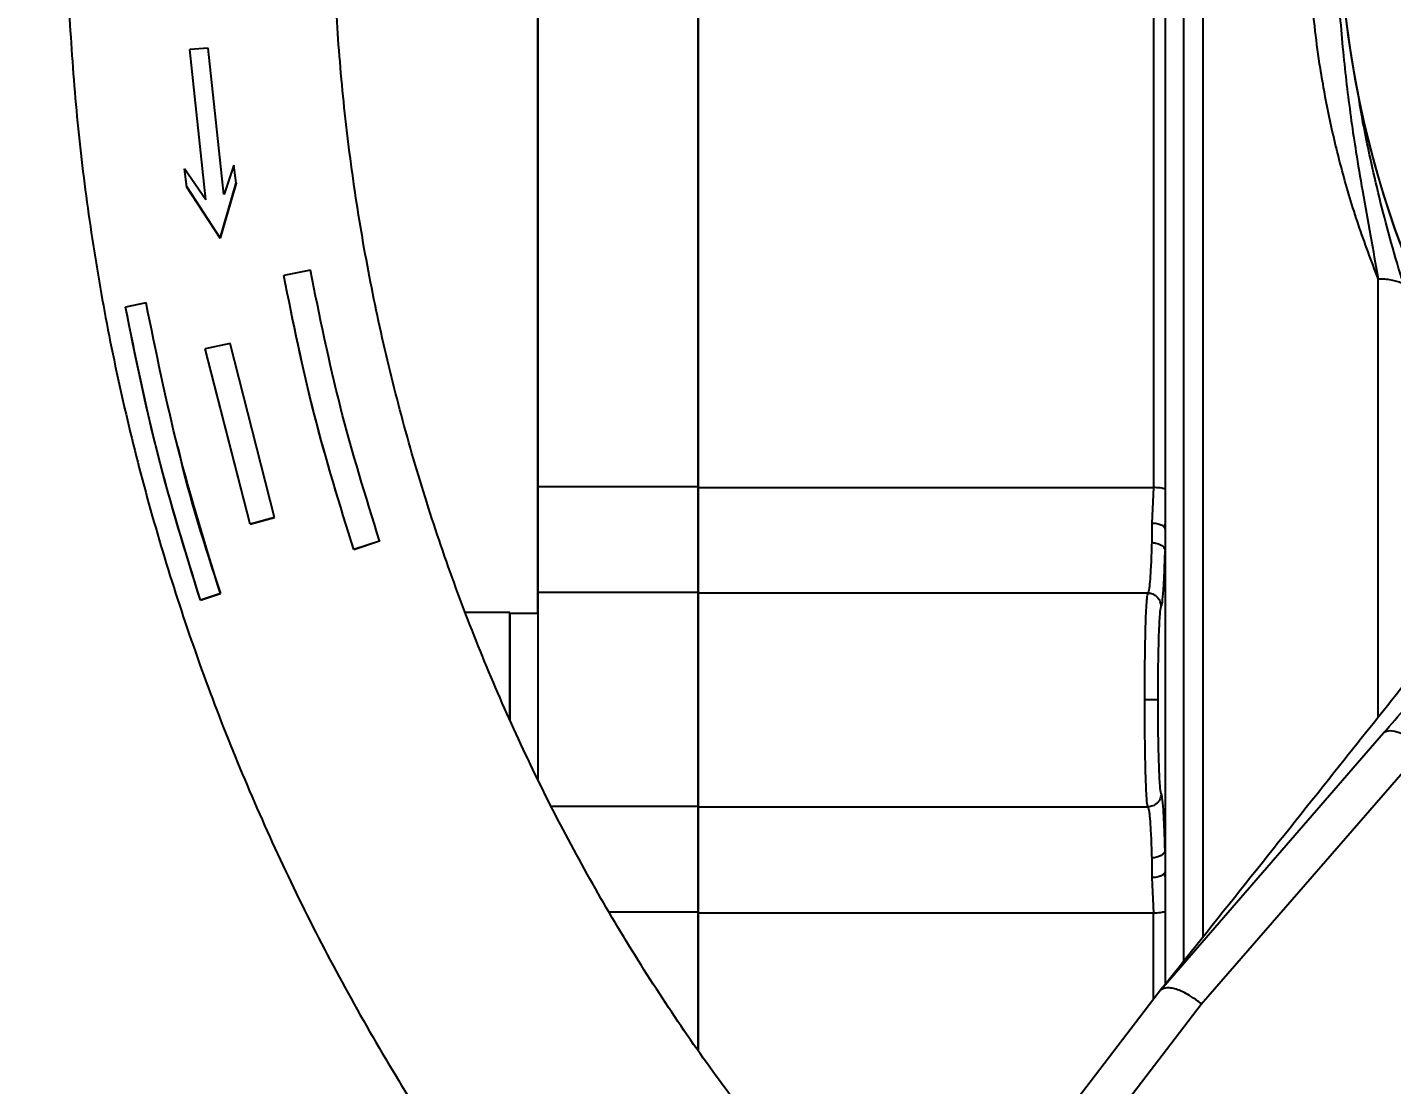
# Model space of a CAD drawing. Header units: millimetres. Extents: x 2223 to 4172, y 741 to 2119.
# Drawn here: x 2930.2 to 3032.4, y 1077.2 to 1156.4 of the extents above; entities that cross this region are included whole.
import ezdxf

# ---------------------------------------------------------------- set-up
doc = ezdxf.new("R2010")
doc.units = ezdxf.units.MM
doc.layers.add('AM_5', color=3, linetype='Continuous', lineweight=25)
doc.styles.add('SLDTEXTSTYLE1', font='txt.shx', dxfattribs={"width": 0.7, "bigfont": 'gbcbig.shx'})
doc.dimstyles.new('SLDDIMSTYLE12$0', dxfattribs={"dimtxt": 12, "dimasz": 10, "dimexe": 0, "dimexo": 0.0625, "dimgap": 0.875, "dimtad": 1, "dimdec": 1, "dimlfac": 1.8, "dimrnd": 1e-09, "dimzin": 12, "dimdsep": 46, "dimtxsty": 'SLDTEXTSTYLE1', "dimcen": 0.09, "dimdle": 8.16, "dimclrd": 3, "dimclre": 3, "dimadec": 0, "dimazin": 3, "dimtfac": 1, "dimtdec": 1, "dimtofl": 0, "dimtmove": 0, "dimatfit": 3, "dimfxl": 0, "dimfrac": 2, "dimtolj": 1, "dimlwd": 5, "dimlwe": 5, "dimarcsym": 0})

# ---------------------------------------------------------------- blocks, each defined once
blk = doc.blocks.new('*D35')
at = {"layer": 'AM_5', "color": 3, "linetype": 'Continuous', "lineweight": 5, "transparency": 16777216}
for p, q in [((2817.92, 1141.71), (2817.92, 1348.23)), ((2970.42, 1348.23), (2827.92, 1348.23))]:
    blk.add_line(p, q, dxfattribs=at)
at = {"layer": 'AM_5', "color": 3, "lineweight": 5, "transparency": 16777216}
blk.add_line((2980.42, 1198.41), (2980.42, 1348.23), dxfattribs=at)
at = {"layer": 'AM_5', "color": 3, "transparency": 16777216}
for points in [[(2827.92, 1349.9), (2827.92, 1346.57), (2817.92, 1348.23)], [(2970.42, 1349.9), (2970.42, 1346.57), (2980.42, 1348.23)]]:
    blk.add_solid(points, dxfattribs=at)
at = {"layer": 'Defpoints', "color": 0, "transparency": 16777216}
for p in [(2817.92, 1348.23), (2980.42, 1198.34), (2817.92, 1141.64)]:
    blk.add_point(p, dxfattribs=at)
at = {"layer": 'AM_5', "color": 0, "transparency": 16777216, "insert": (2899.17, 1355.11), "char_height": 12, "attachment_point": 5, "style": 'SLDTEXTSTYLE1'}
blk.add_mtext('\\A1;165', dxfattribs=at)
blk = doc.blocks.new('*D36')
at = {"layer": 'AM_5', "color": 3, "lineweight": 5, "transparency": 16777216}
blk.add_line((3103.12, 1164.5), (2915.12, 1164.5), dxfattribs=at)
at = {"layer": 'AM_5', "color": 3, "linetype": 'Continuous', "lineweight": 5, "transparency": 16777216}
for p, q in [((2915.12, 1154.5), (2915.12, 932.89)), ((3057.37, 922.89), (2915.12, 922.89))]:
    blk.add_line(p, q, dxfattribs=at)
at = {"layer": 'AM_5', "color": 3, "transparency": 16777216}
for points in [[(2913.46, 1154.5), (2916.79, 1154.5), (2915.12, 1164.5)], [(2913.46, 932.89), (2916.79, 932.89), (2915.12, 922.89)]]:
    blk.add_solid(points, dxfattribs=at)
at = {"layer": 'Defpoints', "color": 0, "transparency": 16777216}
for p in [(3103.18, 1164.5), (2915.12, 922.89), (3057.43, 922.89)]:
    blk.add_point(p, dxfattribs=at)
at = {"layer": 'AM_5', "color": 0, "transparency": 16777216, "insert": (2908.25, 990.17), "char_height": 12, "attachment_point": 5, "rotation": 90, "style": 'SLDTEXTSTYLE1'}
blk.add_mtext('\\A1;245', dxfattribs=at)

msp = doc.modelspace()

# ---------------------------------------------------------------- linework, layer by layer
at = {"color": 7, "linetype": 'Continuous', "lineweight": 25}
for p, q in [((2943.721, 1154.867), (2942.329, 1154.767)), ((2942.329, 1154.767), (2942.329, 1154.764)), ((2943.531, 1143.51), (2942.329, 1154.767)), ((2943.531, 1143.507), (2942.329, 1154.764)), ((2944.882, 1143.923), (2943.721, 1154.867)), ((2942.117, 1144.477), (2941.94, 1145.836)), ((2943.531, 1143.51), (2941.94, 1145.836)), ((2941.94, 1145.836), (2941.94, 1145.833)), ((2942.117, 1144.474), (2941.94, 1145.833)), ((2945.631, 1146.111), (2944.905, 1143.93)), ((2945.807, 1144.778), (2945.631, 1146.111)), ((2942.117, 1144.477), (2944.62, 1140.635)), ((2942.117, 1144.474), (2942.117, 1144.477)), ((2944.62, 1140.631), (2942.117, 1144.474)), ((2944.62, 1140.635), (2945.807, 1144.778)), ((2945.807, 1144.774), (2944.62, 1140.631)), ((2945.807, 1144.778), (2945.807, 1144.774)), ((2944.905, 1143.93), (2944.882, 1143.923)), ((2944.62, 1140.635), (2944.62, 1140.631)), ((2951.374, 1138.235), (2949.379, 1137.841)), ((2949.379, 1137.841), (2949.379, 1137.836)), ((2939.06, 1135.791), (2937.513, 1135.481)), ((2937.513, 1135.481), (2937.513, 1135.479)), ((2945.354, 1132.756), (2943.492, 1132.344)), ((2946.847, 1119.228), (2943.492, 1132.344)), ((2943.492, 1132.344), (2943.492, 1132.341)), ((2946.847, 1119.225), (2943.492, 1132.341)), ((2948.692, 1119.715), (2945.354, 1132.756)), ((2968.422, 1122.033), (2980.422, 1122.033)), ((2980.422, 1121.963), (3014.556, 1121.963)), ((3014.556, 1121.963), (3014.422, 1119.311)), ((3015.422, 1121.859), (3015.422, 1118.838)), ((2946.847, 1119.228), (2948.692, 1119.715)), ((2948.692, 1119.712), (2946.847, 1119.225)), ((2948.692, 1119.715), (2948.692, 1119.712)), ((2946.847, 1119.225), (2946.847, 1119.228)), ((3015.346, 1119.019), (3015.422, 1118.838)), ((3015.353, 1119.011), (3015.423, 1119.214)), ((3015.422, 1118.839), (3015.422, 1119.211)), ((3015.422, 1118.838), (3015.422, 1117.232)), ((2954.619, 1117.33), (2956.551, 1117.964)), ((2956.551, 1117.959), (2954.619, 1117.325)), ((2956.551, 1117.964), (2956.551, 1117.959)), ((2954.619, 1117.325), (2954.619, 1117.33)), ((3015.422, 1117.232), (3015.422, 1106.033)), ((2943.129, 1113.541), (2944.627, 1114.037)), ((2944.627, 1114.035), (2943.129, 1113.538)), ((2943.129, 1113.538), (2943.129, 1113.541)), ((2944.627, 1114.037), (2944.627, 1114.035)), ((2980.422, 1114.096), (2968.422, 1114.096)), ((3014.133, 1114.045), (2980.422, 1114.045)), ((2966.322, 1112.6), (2963.01, 1112.6)), ((2968.422, 1112.54), (2966.322, 1112.54)), ((3015.422, 1106.033), (3015.422, 1094.832)), ((3015.115, 1084.355), (3031.8, 1103.592)), ((3018.135, 1083.288), (3034.792, 1102.45)), ((2969.409, 1098.105), (2980.422, 1098.105)), ((2980.422, 1098.055), (3014.133, 1098.055)), ((3015.422, 1094.832), (3015.422, 1093.222)), ((3015.422, 1093.222), (3015.422, 1090.199)), ((3014.422, 1092.753), (3014.556, 1090.097)), ((3015.423, 1092.847), (3015.353, 1093.051)), ((2980.422, 1090.167), (2973.788, 1090.167)), ((3014.556, 1090.097), (2980.422, 1090.097)), ((3015.422, 1090.199), (3015.422, 1084.716)), ((3015.229, 1084.522), (2999.559, 1064.051)), ((2997.381, 1056.24), (3018.135, 1083.288))]:
    msp.add_line(p, q, dxfattribs=at)
at = {"color": 7, "linetype": 'Continuous', "lineweight": 25, "flags": 128}
for points in [[(2968.421, 1181.945), (2968.421, 1180.686), (2968.422, 1179.082), (2968.422, 1177.141), (2968.422, 1174.87), (2968.422, 1172.282), (2968.422, 1169.387), (2968.422, 1166.199), (2968.422, 1162.733), (2968.422, 1159.006), (2968.422, 1155.033), (2968.422, 1150.834), (2968.422, 1146.428), (2968.422, 1141.835), (2968.422, 1137.077), (2968.422, 1132.175), (2968.422, 1127.153), (2968.422, 1122.033)], [(2980.422, 1122.033), (2980.422, 1127.153), (2980.422, 1132.175), (2980.422, 1137.077), (2980.422, 1141.835), (2980.422, 1146.428), (2980.422, 1150.834), (2980.422, 1155.033), (2980.422, 1159.006), (2980.422, 1162.733), (2980.422, 1166.199), (2980.422, 1169.387), (2980.422, 1172.282), (2980.422, 1174.87), (2980.422, 1177.141), (2980.422, 1179.082), (2980.421, 1180.686), (2980.421, 1181.945)], [(3014.555, 1181.746), (3014.555, 1180.499), (3014.555, 1178.905), (3014.556, 1176.974), (3014.556, 1174.714), (3014.556, 1172.135), (3014.556, 1169.25), (3014.556, 1166.071), (3014.556, 1162.614), (3014.556, 1158.894), (3014.556, 1154.929), (3014.556, 1150.736), (3014.556, 1146.336), (3014.556, 1141.749), (3014.556, 1136.996), (3014.556, 1132.099), (3014.556, 1127.08), (3014.556, 1121.963)], [(3015.421, 1181.257), (3015.421, 1180.017), (3015.422, 1178.434), (3015.422, 1176.516), (3015.422, 1174.27), (3015.422, 1171.708), (3015.422, 1168.841), (3015.422, 1165.683), (3015.422, 1162.248), (3015.422, 1158.552), (3015.422, 1154.612), (3015.422, 1150.447), (3015.422, 1146.075), (3015.422, 1141.518), (3015.422, 1136.795), (3015.422, 1131.929), (3015.422, 1126.943), (3015.422, 1121.859)], [(2968.422, 1112.54), (2968.422, 1116.062), (2968.422, 1120.98), (2968.422, 1125.822), (2968.422, 1130.563), (2968.422, 1135.179), (2968.422, 1139.648), (2968.422, 1143.945), (2968.422, 1148.05), (2968.422, 1151.941), (2968.422, 1155.598), (2968.422, 1159.003), (2968.422, 1162.138), (2968.422, 1164.988), (2968.422, 1167.538), (2968.422, 1169.775), (2968.422, 1171.687), (2968.421, 1173.265), (2968.421, 1174.501), (2968.421, 1175.388), (2968.421, 1175.922), (2968.421, 1176.1)], [(3018.25, 1158.953), (3018.25, 1155.208), (3018.25, 1151.232), (3018.25, 1147.044), (3018.25, 1142.664), (3018.25, 1138.111), (3018.25, 1133.408), (3018.25, 1128.576), (3018.25, 1123.638), (3018.25, 1118.617), (3018.25, 1113.536), (3018.25, 1108.419), (3018.25, 1103.29), (3018.25, 1098.174), (3018.25, 1093.093), (3018.25, 1088.267)], [(3016.836, 1086.522), (3016.836, 1090.778), (3016.836, 1095.862), (3016.836, 1100.993), (3016.836, 1106.147), (3016.836, 1111.299), (3016.836, 1116.426), (3016.836, 1121.504), (3016.836, 1126.509), (3016.836, 1131.419), (3016.836, 1136.209), (3016.836, 1140.858), (3016.836, 1145.344), (3016.836, 1149.647), (3016.836, 1153.746), (3016.836, 1157.622)], [(3031.386, 1104.776), (3031.386, 1107.78), (3031.386, 1112.914), (3031.386, 1118.014), (3031.386, 1123.057), (3031.386, 1128.019), (3031.386, 1132.877), (3031.386, 1137.608)], [(2968.422, 1122.033), (2968.422, 1120.444), (2968.422, 1118.955), (2968.422, 1117.607), (2968.422, 1116.437), (2968.422, 1115.478), (2968.422, 1114.756), (2968.422, 1114.291), (2968.422, 1114.096)], [(2980.422, 1122.033), (2980.422, 1120.444), (2980.422, 1118.955), (2980.422, 1117.607), (2980.422, 1116.437), (2980.422, 1115.478), (2980.422, 1114.756), (2980.422, 1114.291), (2980.422, 1114.096)], [(3014.422, 1119.311), (3014.422, 1119.119), (3014.422, 1118.929), (3014.422, 1118.741), (3014.422, 1118.556), (3014.422, 1118.374), (3014.422, 1118.194), (3014.422, 1118.017), (3014.422, 1117.844)], [(2968.422, 1114.096), (2968.422, 1113.843), (2968.422, 1113.219), (2968.422, 1112.254), (2968.422, 1110.994), (2968.422, 1109.499), (2968.422, 1107.842), (2968.422, 1106.1), (2968.422, 1104.359), (2968.422, 1102.702), (2968.422, 1101.207), (2968.422, 1100.126)], [(2980.422, 1098.105), (2980.422, 1098.358), (2980.422, 1098.982), (2980.422, 1099.947), (2980.422, 1101.207), (2980.422, 1102.702), (2980.422, 1104.359), (2980.422, 1106.1), (2980.422, 1107.842), (2980.422, 1109.499), (2980.422, 1110.994), (2980.422, 1112.254), (2980.422, 1113.219), (2980.422, 1113.843), (2980.422, 1114.096)], [(2966.322, 1112.6), (2966.322, 1112.556), (2966.322, 1112.208), (2966.322, 1111.531), (2966.322, 1110.561), (2966.322, 1109.35), (2966.322, 1107.965), (2966.322, 1106.478), (2966.322, 1104.972), (2966.322, 1104.527)], [(2966.322, 1104.545), (2966.322, 1105.491), (2966.322, 1106.997), (2966.322, 1108.454), (2966.322, 1109.781), (2966.322, 1110.908), (2966.322, 1111.772), (2966.322, 1112.325), (2966.322, 1112.538), (2966.322, 1112.54)], [(3034.792, 1102.45), (3034.362, 1102.807), (3033.916, 1103.119), (3033.471, 1103.377), (3033.043, 1103.57), (3032.648, 1103.691), (3032.301, 1103.736), (3032.015, 1103.702), (3031.8, 1103.592)], [(2980.422, 1097.694), (2980.422, 1097.445), (2980.422, 1096.723), (2980.422, 1095.764), (2980.422, 1094.594), (2980.422, 1093.246), (2980.422, 1091.757), (2980.422, 1090.167)], [(3014.422, 1094.225), (3014.422, 1094.05), (3014.422, 1093.873), (3014.422, 1093.693), (3014.422, 1093.51), (3014.422, 1093.324), (3014.422, 1093.136), (3014.422, 1092.946), (3014.422, 1092.753)], [(2980.422, 1079.774), (2980.422, 1080.026), (2980.422, 1085.048), (2980.422, 1090.167)], [(3014.556, 1083.634), (3014.556, 1084.975), (3014.556, 1090.097)]]:
    msp.add_lwpolyline(points, dxfattribs=at)
at = {"color": 7, "linetype": 'Continuous', "lineweight": 25}
for centre, radius, start, end in [((3103.422, 1166.134), 75, 130.5515, 212.46111), ((3103.422, 1166.121), 75, 179.85416, 214.67082), ((3014.136, 979.436), 126.631, 89.65559, 90.10778)]:
    msp.add_arc(centre, radius, start, end, dxfattribs=at)
for points, knots in [([(3102.989, 995.903), (3105.549, 995.928), (3109.129, 995.962), (3114.399, 996.241), (3118.863, 996.577), (3124.179, 997.142), (3129.748, 997.916), (3135.562, 998.926), (3141.533, 1000.182), (3147.609, 1001.692), (3153.747, 1003.463), (3159.912, 1005.497), (3166.076, 1007.797), (3172.212, 1010.362), (3178.301, 1013.192), (3184.32, 1016.286), (3190.253, 1019.641), (3196.082, 1023.253), (3201.792, 1027.118), (3207.367, 1031.232), (3212.795, 1035.59), (3218.06, 1040.184), (3223.152, 1045.008), (3228.056, 1050.056), (3232.763, 1055.319), (3237.261, 1060.789), (3241.539, 1066.457), (3245.588, 1072.314), (3249.398, 1078.351), (3252.959, 1084.557), (3256.265, 1090.922), (3259.305, 1097.434), (3262.075, 1104.083), (3264.565, 1110.858), (3266.77, 1117.745), (3268.685, 1124.734), (3270.304, 1131.812), (3271.621, 1138.966), (3272.634, 1146.183), (3273.339, 1153.45), (3273.732, 1160.754), (3273.81, 1168.082), (3273.573, 1175.42), (3273.019, 1182.754), (3272.147, 1190.072), (3270.957, 1197.359), (3269.449, 1204.602), (3267.624, 1211.786), (3265.483, 1218.899), (3263.029, 1225.927), (3260.265, 1232.855), (3257.192, 1239.672), (3253.815, 1246.362), (3250.137, 1252.914), (3246.163, 1259.314), (3241.898, 1265.55), (3237.347, 1271.608), (3232.515, 1277.476), (3227.408, 1283.142), (3222.032, 1288.595), (3216.585, 1293.642), (3211.112, 1298.295), (3205.653, 1302.564), (3200.028, 1306.607), (3194.247, 1310.415), (3188.319, 1313.983), (3182.257, 1317.305), (3176.071, 1320.375), (3169.775, 1323.189), (3163.381, 1325.741), (3156.906, 1328.027), (3150.368, 1330.043), (3143.793, 1331.786), (3137.22, 1333.25), (3130.726, 1334.432), (3124.437, 1335.329), (3118.913, 1335.913), (3114.03, 1336.28), (3109.206, 1336.52), (3103.232, 1336.637), (3097.715, 1336.527), (3092.446, 1336.255), (3087.982, 1335.917), (3082.665, 1335.352), (3077.096, 1334.579), (3071.283, 1333.569), (3065.312, 1332.313), (3059.236, 1330.802), (3053.098, 1329.032), (3046.933, 1326.997), (3040.769, 1324.698), (3034.632, 1322.133), (3028.544, 1319.302), (3022.525, 1316.209), (3016.592, 1312.854), (3010.763, 1309.242), (3005.053, 1305.376), (2999.477, 1301.262), (2994.05, 1296.905), (2988.784, 1292.311), (2983.693, 1287.486), (2978.788, 1282.438), (2974.081, 1277.176), (2969.584, 1271.706), (2965.305, 1266.037), (2961.257, 1260.18), (2957.447, 1254.143), (2953.885, 1247.938), (2950.58, 1241.573), (2947.538, 1235.061), (2944.776, 1228.409), (2942.439, 1222.127), (2941.16, 1218.022), (2940.597, 1216.214)], [0, 0, 0, 0, 0.01020738, 0.01427401, 0.02103699, 0.02805607, 0.03558666, 0.0434511, 0.05157826, 0.05991132, 0.06840986, 0.07704394, 0.08579098, 0.09463359, 0.10355821, 0.11255405, 0.12161242, 0.13072624, 0.1398897, 0.14909794, 0.15834689, 0.16763314, 0.17695375, 0.18630622, 0.19568842, 0.20509849, 0.21453484, 0.22399606, 0.23348097, 0.24298851, 0.25251779, 0.26206801, 0.27163852, 0.28122873, 0.29083816, 0.30046642, 0.31011319, 0.31977821, 0.32946132, 0.33916239, 0.34888138, 0.35861831, 0.36837328, 0.37814642, 0.38793798, 0.39774825, 0.40757761, 0.41742653, 0.42729557, 0.4371854, 0.4470968, 0.45703069, 0.46698816, 0.47697044, 0.48697902, 0.49701559, 0.50708218, 0.51718117, 0.52731537, 0.53748817, 0.54770366, 0.5569145, 0.56612256, 0.57532659, 0.5845258, 0.59371913, 0.60290519, 0.61208206, 0.62124705, 0.63039624, 0.63952364, 0.64861966, 0.65766788, 0.66663751, 0.67546331, 0.68397889, 0.69196332, 0.69760555, 0.70350123, 0.71121989, 0.72142727, 0.72549391, 0.73225688, 0.73927596, 0.74680655, 0.754671, 0.76279816, 0.77113122, 0.77962976, 0.78826384, 0.79701087, 0.80585349, 0.81477811, 0.82377394, 0.83283231, 0.84194614, 0.85110959, 0.86031783, 0.86956679, 0.87885303, 0.88817364, 0.89752611, 0.90690831, 0.91631839, 0.92575473, 0.93521596, 0.94470086, 0.95420841, 0.96373768, 0.97328791, 0.98285841, 0.99244862, 1, 1, 1, 1]), ([(2994.838, 1062.31), (2993.877, 1063.311), (2991.388, 1065.903), (2987.606, 1070.317), (2983.475, 1075.519), (2979.574, 1080.924), (2975.904, 1086.511), (2972.478, 1092.272), (2969.304, 1098.196), (2966.39, 1104.271), (2963.745, 1110.486), (2961.377, 1116.828), (2959.293, 1123.285), (2957.498, 1129.845), (2955.998, 1136.493), (2954.799, 1143.217), (2953.905, 1150.002), (2953.319, 1156.836), (2953.046, 1163.704), (2953.087, 1170.592), (2953.444, 1177.484), (2954.119, 1184.368), (2955.113, 1191.228), (2956.424, 1198.05), (2958.053, 1204.819), (2959.999, 1211.521), (2962.259, 1218.141), (2964.831, 1224.664), (2967.712, 1231.077), (2970.898, 1237.365), (2974.386, 1243.514), (2978.171, 1249.509), (2982.247, 1255.338), (2986.61, 1260.987), (2991.254, 1266.443), (2996.173, 1271.692), (3001.182, 1276.549), (3006.237, 1281.021), (3011.296, 1285.118), (3016.522, 1288.995), (3021.916, 1292.625), (3026.392, 1295.423), (3029.117, 1296.92), (3029.943, 1297.373)], [0, 0, 0, 0, 0.0151775, 0.0393292, 0.0635604, 0.0878663, 0.1122429, 0.1366868, 0.161195, 0.1857649, 0.2103945, 0.2350819, 0.2598255, 0.2846241, 0.3094766, 0.3343824, 0.3593409, 0.3843518, 0.409415, 0.4345306, 0.4596989, 0.4849206, 0.5101965, 0.5355275, 0.5609152, 0.5863611, 0.6118672, 0.6374358, 0.6630699, 0.6887726, 0.714548, 0.7404006, 0.7663359, 0.7923603, 0.8184816, 0.8447092, 0.8710544, 0.8948026, 0.918543, 0.942272, 0.9659875, 0.9896862, 1, 1, 1, 1]), ([(3029.236, 1181.12), (3029.233, 1181.064), (3029.227, 1180.952), (3029.207, 1180.708), (3029.177, 1180.4), (3029.137, 1180.016), (3029.086, 1179.552), (3029.026, 1179.001), (3028.957, 1178.376), (3028.872, 1177.593), (3028.762, 1176.523), (3028.621, 1175.017), (3028.47, 1173.124), (3028.334, 1170.922), (3028.231, 1168.381), (3028.191, 1165.515), (3028.235, 1162.515), (3028.357, 1159.656), (3028.54, 1156.954), (3028.773, 1154.381), (3029.052, 1151.88), (3029.364, 1149.485), (3029.742, 1146.945), (3030.222, 1144.078), (3030.8, 1140.907), (3031.195, 1138.682), (3031.386, 1137.608)], [0, 0, 0, 0, 0.0257976, 0.0525021, 0.0801114, 0.1086272, 0.1380565, 0.1683988, 0.199647, 0.2289254, 0.270324, 0.3238538, 0.3815482, 0.4374253, 0.4959393, 0.5596207, 0.6187306, 0.6691438, 0.7133369, 0.7562168, 0.7942673, 0.8305957, 0.8651667, 0.9070886, 0.9551301, 1, 1, 1, 1]), ([(3031.386, 1137.608), (3030.876, 1138.954), (3029.845, 1141.675), (3028.664, 1145.664), (3027.719, 1149.589), (3027.079, 1153.078), (3026.648, 1156.214), (3026.378, 1158.957), (3026.218, 1161.582), (3026.15, 1164.095), (3026.163, 1166.403), (3026.241, 1168.591), (3026.365, 1170.595), (3026.525, 1172.428), (3026.711, 1174.139), (3026.908, 1175.679), (3027.105, 1177.038), (3027.28, 1178.163), (3027.429, 1179.09), (3027.548, 1179.836), (3027.594, 1180.172), (3027.617, 1180.335)], [0, 0, 0, 0, 0.061871, 0.1250645, 0.1864714, 0.2501378, 0.2985674, 0.3490617, 0.3985754, 0.4478077, 0.5000979, 0.5463983, 0.5979911, 0.6485796, 0.6949368, 0.750549, 0.802481, 0.8511011, 0.9012638, 0.9521004, 1, 1, 1, 1]), ([(2980.422, 1110.1), (2980.422, 1111.887), (2980.422, 1116.823), (2980.422, 1124.763), (2980.422, 1133.731), (2980.422, 1142.219), (2980.422, 1150.087), (2980.422, 1157.197), (2980.422, 1163.429), (2980.422, 1168.675), (2980.422, 1172.853), (2980.421, 1175.859), (2980.421, 1177.751), (2980.421, 1177.975), (2980.421, 1178.087)], [0, 0, 0, 0, 0.0491193, 0.1356914, 0.2222635, 0.3088355, 0.3954076, 0.4819796, 0.5685517, 0.6551237, 0.7416958, 0.8282679, 0.9148399, 1, 1, 1, 1]), ([(2933.119, 1167.395), (2933.103, 1166.403), (2933.047, 1162.964), (2933.283, 1157.075), (2933.822, 1149.74), (2934.698, 1142.422), (2935.888, 1135.135), (2937.396, 1127.893), (2939.221, 1120.708), (2941.361, 1113.595), (2943.815, 1106.568), (2946.58, 1099.639), (2949.653, 1092.823), (2953.03, 1086.132), (2956.708, 1079.58), (2960.681, 1073.18), (2964.946, 1066.945), (2969.497, 1060.887), (2974.329, 1055.019), (2979.436, 1049.352), (2984.813, 1043.9), (2990.26, 1038.852), (2995.733, 1034.2), (3001.191, 1029.93), (3006.816, 1025.888), (3012.598, 1022.08), (3018.525, 1018.511), (3024.588, 1015.189), (3030.773, 1012.119), (3037.07, 1009.306), (3043.464, 1006.754), (3049.939, 1004.468), (3056.477, 1002.451), (3063.052, 1000.709), (3069.624, 999.244), (3076.118, 998.062), (3082.408, 997.166), (3087.931, 996.581), (3092.814, 996.216), (3097.638, 995.968), (3101.053, 995.926), (3102.989, 995.903)], [0, 0, 0, 0, 0.01109766, 0.03845632, 0.06586598, 0.09332727, 0.12084104, 0.14840835, 0.17603052, 0.20370911, 0.23144601, 0.25924341, 0.28710389, 0.31503048, 0.34302669, 0.37109662, 0.39924508, 0.42747773, 0.45580122, 0.48422349, 0.51275401, 0.54140426, 0.56723687, 0.59306169, 0.61887522, 0.6446752, 0.67045871, 0.69622182, 0.72195917, 0.74766321, 0.77332291, 0.7989215, 0.8244321, 0.84980864, 0.87496476, 0.89971751, 0.9236002, 0.94599323, 0.96181736, 0.97835234, 1, 1, 1, 1]), ([(3033.153, 1137.627), (3032.848, 1138.656), (3032.234, 1140.728), (3031.465, 1143.706), (3030.684, 1147.112), (3030.15, 1149.72), (3029.924, 1151.261), (3029.894, 1151.463)], [0, 0, 0, 0, 0.2086078, 0.4204927, 0.6329881, 0.9518433, 1, 1, 1, 1]), ([(2956.551, 1117.964), (2955.519, 1121.291), (2953.45, 1127.96), (2952.067, 1134.805), (2951.374, 1138.235)], [0, 0, 0, 0, 0.498853, 1, 1, 1, 1]), ([(2954.619, 1117.33), (2953.574, 1120.696), (2951.48, 1127.445), (2950.08, 1134.37), (2949.379, 1137.841)], [0, 0, 0, 0, 0.4988559, 1, 1, 1, 1]), ([(2954.619, 1117.325), (2953.572, 1120.7), (2951.478, 1127.448), (2950.078, 1134.374), (2949.379, 1137.836)], [0, 0, 0, 0, 0.5000003, 1, 1, 1, 1]), ([(2943.129, 1113.541), (2942.001, 1117.179), (2939.761, 1124.398), (2938.258, 1131.806), (2937.513, 1135.481)], [0, 0, 0, 0, 0.5039201, 1, 1, 1, 1]), ([(2943.129, 1113.538), (2942.009, 1117.148), (2939.768, 1124.367), (2938.265, 1131.775), (2937.513, 1135.479)], [0, 0, 0, 0, 0.5000002, 1, 1, 1, 1]), ([(2944.627, 1114.037), (2943.509, 1117.641), (2941.289, 1124.799), (2939.8, 1132.144), (2939.06, 1135.791)], [0, 0, 0, 0, 0.5034187, 1, 1, 1, 1]), ([(2941.436, 1125.008), (2941.45, 1124.945), (2942.268, 1121.224), (2943.457, 1117.599), (2944.627, 1114.035)], [0, 0, 0, 0, 0.0169976, 1, 1, 1, 1]), ([(3031.8, 1103.592), (3032.916, 1104.873), (3035.147, 1107.436), (3038.689, 1111.434), (3042.331, 1115.501), (3044.814, 1118.23), (3046.059, 1119.599)], [0, 0, 0, 0, 0.2492462, 0.4987214, 0.7485201, 1, 1, 1, 1]), ([(3014.422, 1117.844), (3014.404, 1117.326), (3014.367, 1116.242), (3014.3, 1115.12), (3014.22, 1114.281), (3014.165, 1114.131), (3014.133, 1114.045)], [0, 0, 0, 0, 0.238827, 0.4998504, 0.7147809, 1, 1, 1, 1]), ([(3014.422, 1117.844), (3014.52, 1117.837), (3014.698, 1117.825), (3014.933, 1117.757), (3015.162, 1117.649), (3015.328, 1117.5), (3015.409, 1117.342), (3015.418, 1117.265), (3015.422, 1117.232)], [0, 0, 0, 0, 0.1897895, 0.3410336, 0.4929318, 0.7407571, 0.8890122, 1, 1, 1, 1]), ([(3015.133, 1113.046), (3015.162, 1113.127), (3015.219, 1113.289), (3015.298, 1114.213), (3015.368, 1115.515), (3015.404, 1116.66), (3015.422, 1117.232)], [0, 0, 0, 0, 0.2593689, 0.5184047, 0.7594263, 1, 1, 1, 1]), ([(3013.897, 1106.067), (3013.9, 1106.929), (3013.905, 1108.687), (3013.947, 1111.176), (3014.005, 1112.83), (3014.071, 1113.811), (3014.111, 1113.96), (3014.133, 1114.045)], [0, 0, 0, 0, 0.21063335, 0.4294058, 0.67937103, 0.81669182, 1, 1, 1, 1]), ([(3015.133, 1113.046), (3015.119, 1113.172), (3015.098, 1113.365), (3014.974, 1113.597), (3014.845, 1113.757), (3014.685, 1113.886), (3014.452, 1114.011), (3014.259, 1114.032), (3014.133, 1114.045)], [0, 0, 0, 0, 0.2394737, 0.3683715, 0.5, 0.6316285, 0.7605263, 1, 1, 1, 1]), ([(3015.229, 1084.522), (3019.646, 1090.057), (3027.532, 1099.943), (3035.466, 1109.889), (3038.958, 1114.265)], [0, 0, 0, 0, 0.56000043, 1, 1, 1, 1]), ([(3014.897, 1106.065), (3014.9, 1106.961), (3014.907, 1108.754), (3014.961, 1111.03), (3015.039, 1112.656), (3015.101, 1112.916), (3015.133, 1113.046)], [0, 0, 0, 0, 0.2498695, 0.4997255, 0.7497355, 1, 1, 1, 1]), ([(3014.133, 1098.055), (3014.103, 1098.202), (3014.05, 1098.458), (3013.987, 1099.767), (3013.946, 1101.19), (3013.918, 1102.738), (3013.901, 1104.385), (3013.899, 1105.513), (3013.897, 1106.067)], [0, 0, 0, 0, 0.2452809, 0.4288993, 0.5790518, 0.7242842, 0.8645993, 1, 1, 1, 1]), ([(3015.133, 1099.055), (3015.102, 1099.188), (3015.039, 1099.455), (3014.962, 1101.088), (3014.907, 1103.371), (3014.9, 1105.167), (3014.897, 1106.065)], [0, 0, 0, 0, 0.249886, 0.4997488, 0.7497519, 1, 1, 1, 1]), ([(2980.422, 1079.834), (2980.422, 1082.312), (2980.422, 1087.752), (2980.422, 1095.276), (2980.422, 1100.262), (2980.422, 1102.1)], [0, 0, 0, 0, 0.345584, 0.7587115, 1, 1, 1, 1]), ([(3015.133, 1099.055), (3015.119, 1098.929), (3015.098, 1098.736), (3014.974, 1098.503), (3014.845, 1098.343), (3014.685, 1098.214), (3014.452, 1098.089), (3014.259, 1098.068), (3014.133, 1098.055)], [0, 0, 0, 0, 0.239471, 0.3683705, 0.5000015, 0.6316323, 0.7605311, 1, 1, 1, 1]), ([(3015.422, 1094.832), (3015.403, 1095.425), (3015.366, 1096.617), (3015.295, 1097.923), (3015.216, 1098.816), (3015.16, 1098.975), (3015.133, 1099.055)], [0, 0, 0, 0, 0.2485215, 0.4999911, 0.7509557, 1, 1, 1, 1]), ([(3014.133, 1098.055), (3014.165, 1097.966), (3014.22, 1097.81), (3014.3, 1096.963), (3014.367, 1095.833), (3014.404, 1094.745), (3014.422, 1094.225)], [0, 0, 0, 0, 0.2851739, 0.500074, 0.7610217, 1, 1, 1, 1]), ([(3015.422, 1094.832), (3015.417, 1094.791), (3015.407, 1094.71), (3015.342, 1094.601), (3015.259, 1094.508), (3015.178, 1094.446), (3015.132, 1094.416), (3015.102, 1094.399), (3015.007, 1094.347), (3014.787, 1094.265), (3014.549, 1094.239), (3014.422, 1094.225)], [0, 0, 0, 0, 0.13274928, 0.2587097, 0.38346285, 0.46187539, 0.50802694, 0.51153962, 0.54269826, 0.7552829, 1, 1, 1, 1]), ([(2980.422, 1090.097), (2980.422, 1087.663), (2980.422, 1084.175), (2980.422, 1080.841), (2980.422, 1079.834)], [0, 0, 0, 0, 0.6980153, 1, 1, 1, 1]), ([(3015.115, 1084.355), (3015.11, 1084.351), (3015.098, 1084.343), (3015.105, 1084.358), (3015.145, 1084.415), (3015.197, 1084.481), (3015.229, 1084.522)], [0, 0, 0, 0, 0.1147934, 0.2642503, 0.5426543, 1, 1, 1, 1]), ([(3018.135, 1083.288), (3018.106, 1083.313), (3018.02, 1083.384), (3017.73, 1083.615), (3017.154, 1084.009), (3016.479, 1084.335), (3015.94, 1084.482), (3015.47, 1084.533), (3015.255, 1084.425), (3015.115, 1084.355)], [0, 0, 0, 0, 0.0260712, 0.0753359, 0.2510277, 0.500322, 0.632163, 0.7609985, 1, 1, 1, 1])]:
    msp.add_open_spline(points, degree=3, knots=knots, dxfattribs=at)
for points in [[(2980.421, 1181.746), (2980.421, 1181.172), (2980.421, 1180.023), (2980.422, 1177.422), (2980.422, 1174.207), (2980.422, 1170.344), (2980.422, 1165.887), (2980.422, 1160.871), (2980.422, 1155.345), (2980.422, 1149.359), (2980.422, 1142.97), (2980.422, 1136.234), (2980.422, 1129.227), (2980.422, 1124.385), (2980.422, 1121.963)], [(3031.386, 1137.608), (3031.55, 1137.604), (3031.877, 1137.596), (3032.348, 1137.533), (3032.787, 1137.437), (3033.032, 1137.344), (3033.154, 1137.298)], [(2980.422, 1121.963), (2980.422, 1120.901), (2980.422, 1118.778), (2980.422, 1116.248), (2980.422, 1114.475), (2980.422, 1114.189), (2980.422, 1114.045)], [(3015.422, 1121.859), (3015.372, 1121.874), (3015.274, 1121.904), (3015.061, 1121.937), (3014.818, 1121.959), (3014.643, 1121.962), (3014.556, 1121.963)], [(3014.422, 1119.311), (3014.552, 1119.304), (3014.813, 1119.29), (3015.154, 1119.182), (3015.282, 1119.074), (3015.346, 1119.019)], [(2980.422, 1114.045), (2980.422, 1113.897), (2980.422, 1113.6), (2980.422, 1111.743), (2980.422, 1109.141), (2980.422, 1107.091), (2980.422, 1106.067)], [(2980.422, 1106.067), (2980.422, 1105.042), (2980.422, 1102.991), (2980.422, 1100.381), (2980.422, 1098.514), (2980.422, 1098.208), (2980.422, 1098.055)], [(2980.422, 1098.055), (2980.422, 1097.907), (2980.422, 1097.611), (2980.422, 1095.827), (2980.422, 1093.287), (2980.422, 1091.16), (2980.422, 1090.097)], [(3015.422, 1093.222), (3015.407, 1093.161), (3015.377, 1093.038), (3015.145, 1092.883), (3014.815, 1092.774), (3014.553, 1092.76), (3014.422, 1092.753)], [(3015.422, 1090.199), (3015.372, 1090.184), (3015.274, 1090.155), (3015.061, 1090.123), (3014.818, 1090.101), (3014.643, 1090.098), (3014.556, 1090.097)]]:
    msp.add_open_spline(points, degree=3, dxfattribs=at)

# ---------------------------------------------------------------- dimensions: what is measured, and where the dimension line sits
at = {"layer": 'AM_5'}
dim = msp.add_linear_dim(base=(2817.921, 1348.233), p1=(2980.421, 1198.343), p2=(2817.921, 1141.645), angle=360, text='165', dimstyle='SLDDIMSTYLE12$0', override={"dimlfac": 1, "dimpost": ''}, dxfattribs=at)
dim.commit()
dim.dimension.update_dxf_attribs({"geometry": '*D35', "text_midpoint": (2899.171, 1355.108)})
dim = msp.add_linear_dim(base=(2915.124, 922.886), p1=(3103.18, 1164.498), p2=(3057.435, 922.886), angle=90, text='245', dimstyle='SLDDIMSTYLE12$0', override={"dimlfac": 1}, dxfattribs=at)
dim.commit()
dim.dimension.update_dxf_attribs({"geometry": '*D36', "text_midpoint": (2915.124, 990.168), "dimtype": 160})

doc.saveas('drawing.dxf')
